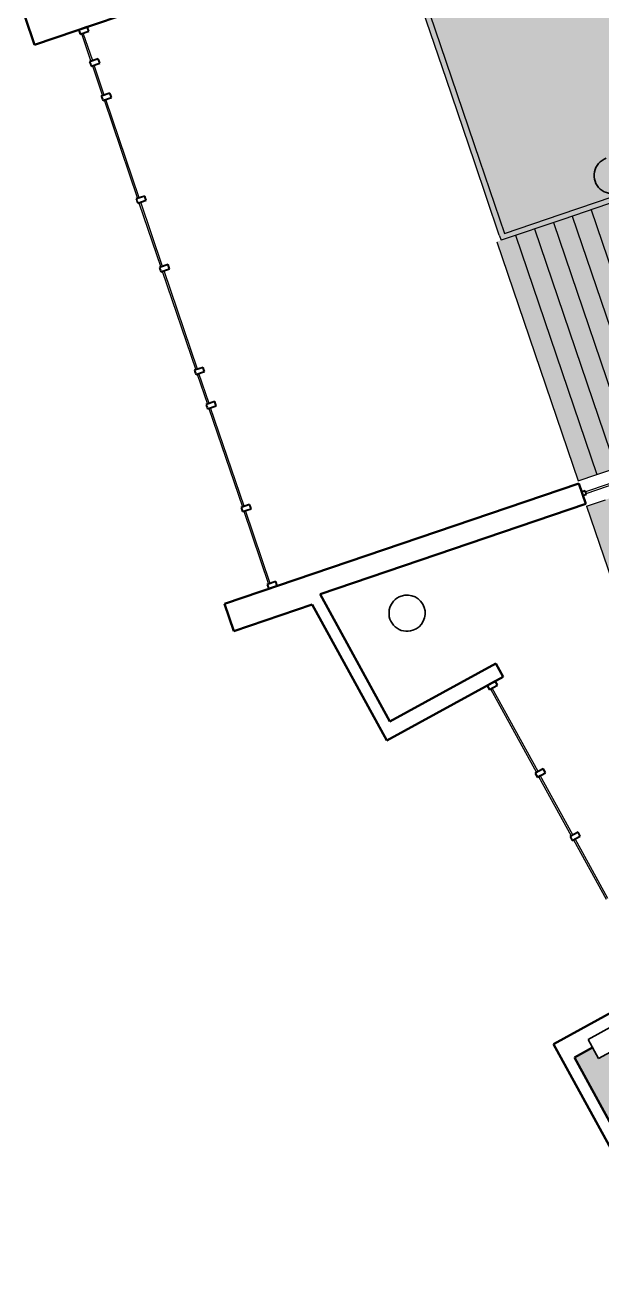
# Model space of a CAD drawing. Header units: inches. Extents: x 69231989 to 69233852, y 27661192 to 27663777.
# Drawn here: x 69232271 to 69232590, y 27662047 to 27662745 of the extents above; entities that cross this region are included whole.
import ezdxf

# ---------------------------------------------------------------- set-up
doc = ezdxf.new("R2010")
doc.units = ezdxf.units.IN
doc.header["$LTSCALE"] = 100
doc.header["$MEASUREMENT"] = 0
for name, color, linetype in [('A-COLS', 5, 'CONTINUOUS'), ('A-FLOR', 3, 'CONTINUOUS'), ('A-GLAZ', 1, 'CONTINUOUS'), ('A-WALL', 5, 'CONTINUOUS'), ('Rooms-Category-Color', 7, 'CONTINUOUS'), ('Rooms-College-Color', 7, 'CONTINUOUS'), ('Rooms-Department-Color', 7, 'CONTINUOUS'), ('Rooms-Division-Color', 7, 'CONTINUOUS')]:
    doc.layers.add(name, color=color, linetype=linetype)

msp = doc.modelspace()

# ---------------------------------------------------------------- hatches: boundary and pattern name
at = {"layer": 'Rooms-Category-Color', "true_color": 0x728ef3}
for points in [[(69232796.39, 27662708.42), (69232885.97, 27662737.86), (69232901.11, 27662743.01), (69232899.88, 27662746.65), (69232887.57, 27662782.87), (69232839.2, 27662925.28), (69232778.39, 27662904.62), (69232775.91, 27662903.78), (69232615.89, 27662849.42), (69232614.63, 27662848.99), (69232564.73, 27662832.04), (69232543.66, 27662824.89), (69232541.18, 27662824.04), (69232540.33, 27662826.53), (69232536.69, 27662837.24), (69232529.28, 27662859.08), (69232528.43, 27662861.56), (69232523.79, 27662875.23), (69232471.12, 27662857.34), (69232488.51, 27662806.15), (69232474.54, 27662801.41), (69232534.1, 27662626.06), (69232728.68, 27662692.16), (69232774.05, 27662558.59), (69232828.02, 27662576.92), (69232827.85, 27662577.44), (69232798.82, 27662662.91), (69232797.65, 27662666.34), (69232797.63, 27662666.4), (69232784.7, 27662704.45)], [(69232744.26, 27662267.56), (69232671.24, 27662227.48), (69232626.5, 27662202.93), (69232624.33, 27662201.74), (69232624.31, 27662201.72), (69232622.94, 27662200.97), (69232605.64, 27662191.48), (69232608.97, 27662185.4), (69232587.93, 27662173.86), (69232584.6, 27662179.93), (69232574.63, 27662174.46), (69232644.77, 27662046.66), (69232814.4, 27662139.76)]]:
    msp.add_hatch(color=171, dxfattribs=at).paths.add_polyline_path(points)
at = {"layer": 'Rooms-Category-Color', "true_color": 0xadadad}
for points in [[(69232719.24, 27662688.95), (69232764.15, 27662556.75), (69232576.67, 27662493.07), (69232531.73, 27662625.26)], [(69232581.39, 27662479.16), (69232600.05, 27662424.24), (69232787.52, 27662487.93), (69232768.87, 27662542.85)]]:
    msp.add_hatch(color=253, dxfattribs=at).paths.add_polyline_path(points)
at = {"layer": 'Rooms-College-Color', "true_color": 0xadadad}
for points in [[(69232796.39, 27662708.42), (69232885.97, 27662737.86), (69232901.11, 27662743.01), (69232899.88, 27662746.65), (69232887.57, 27662782.87), (69232839.2, 27662925.28), (69232778.39, 27662904.62), (69232775.91, 27662903.78), (69232615.89, 27662849.42), (69232614.63, 27662848.99), (69232564.73, 27662832.04), (69232543.66, 27662824.89), (69232541.18, 27662824.04), (69232540.33, 27662826.53), (69232536.69, 27662837.24), (69232529.28, 27662859.08), (69232528.43, 27662861.56), (69232523.79, 27662875.23), (69232471.12, 27662857.34), (69232488.51, 27662806.15), (69232474.54, 27662801.41), (69232534.1, 27662626.06), (69232728.68, 27662692.16), (69232774.05, 27662558.59), (69232828.02, 27662576.92), (69232827.85, 27662577.44), (69232798.82, 27662662.91), (69232797.65, 27662666.34), (69232797.63, 27662666.4), (69232784.7, 27662704.45)], [(69232719.24, 27662688.95), (69232764.15, 27662556.75), (69232576.67, 27662493.07), (69232531.73, 27662625.26)], [(69232581.39, 27662479.16), (69232600.05, 27662424.24), (69232787.52, 27662487.93), (69232768.87, 27662542.85)], [(69232744.26, 27662267.56), (69232671.24, 27662227.48), (69232626.5, 27662202.93), (69232624.33, 27662201.74), (69232624.31, 27662201.72), (69232622.94, 27662200.97), (69232605.64, 27662191.48), (69232608.97, 27662185.4), (69232587.93, 27662173.86), (69232584.6, 27662179.93), (69232574.63, 27662174.46), (69232644.77, 27662046.66), (69232814.4, 27662139.76)]]:
    msp.add_hatch(color=253, dxfattribs=at).paths.add_polyline_path(points)
at = {"layer": 'Rooms-Department-Color', "true_color": 0x604aed}
for points in [[(69232796.39, 27662708.42), (69232885.97, 27662737.86), (69232901.11, 27662743.01), (69232899.88, 27662746.65), (69232887.57, 27662782.87), (69232839.2, 27662925.28), (69232778.39, 27662904.62), (69232775.91, 27662903.78), (69232615.89, 27662849.42), (69232614.63, 27662848.99), (69232564.73, 27662832.04), (69232543.66, 27662824.89), (69232541.18, 27662824.04), (69232540.33, 27662826.53), (69232536.69, 27662837.24), (69232529.28, 27662859.08), (69232528.43, 27662861.56), (69232523.79, 27662875.23), (69232471.12, 27662857.34), (69232488.51, 27662806.15), (69232474.54, 27662801.41), (69232534.1, 27662626.06), (69232728.68, 27662692.16), (69232774.05, 27662558.59), (69232828.02, 27662576.92), (69232827.85, 27662577.44), (69232798.82, 27662662.91), (69232797.65, 27662666.34), (69232797.63, 27662666.4), (69232784.7, 27662704.45)], [(69232744.26, 27662267.56), (69232671.24, 27662227.48), (69232626.5, 27662202.93), (69232624.33, 27662201.74), (69232624.31, 27662201.72), (69232622.94, 27662200.97), (69232605.64, 27662191.48), (69232608.97, 27662185.4), (69232587.93, 27662173.86), (69232584.6, 27662179.93), (69232574.63, 27662174.46), (69232644.77, 27662046.66), (69232814.4, 27662139.76)]]:
    msp.add_hatch(color=173, dxfattribs=at).paths.add_polyline_path(points)
at = {"layer": 'Rooms-Department-Color', "true_color": 0xacacac}
for points in [[(69232719.24, 27662688.95), (69232764.15, 27662556.75), (69232576.67, 27662493.07), (69232531.73, 27662625.26)], [(69232581.39, 27662479.16), (69232600.05, 27662424.24), (69232787.52, 27662487.93), (69232768.87, 27662542.85)]]:
    msp.add_hatch(color=253, dxfattribs=at).paths.add_polyline_path(points)
at = {"layer": 'Rooms-Division-Color', "true_color": 0x604aed}
for points in [[(69232796.39, 27662708.42), (69232885.97, 27662737.86), (69232901.11, 27662743.01), (69232899.88, 27662746.65), (69232887.57, 27662782.87), (69232839.2, 27662925.28), (69232778.39, 27662904.62), (69232775.91, 27662903.78), (69232615.89, 27662849.42), (69232614.63, 27662848.99), (69232564.73, 27662832.04), (69232543.66, 27662824.89), (69232541.18, 27662824.04), (69232540.33, 27662826.53), (69232536.69, 27662837.24), (69232529.28, 27662859.08), (69232528.43, 27662861.56), (69232523.79, 27662875.23), (69232471.12, 27662857.34), (69232488.51, 27662806.15), (69232474.54, 27662801.41), (69232534.1, 27662626.06), (69232728.68, 27662692.16), (69232774.05, 27662558.59), (69232828.02, 27662576.92), (69232827.85, 27662577.44), (69232798.82, 27662662.91), (69232797.65, 27662666.34), (69232797.63, 27662666.4), (69232784.7, 27662704.45)], [(69232744.26, 27662267.56), (69232671.24, 27662227.48), (69232626.5, 27662202.93), (69232624.33, 27662201.74), (69232624.31, 27662201.72), (69232622.94, 27662200.97), (69232605.64, 27662191.48), (69232608.97, 27662185.4), (69232587.93, 27662173.86), (69232584.6, 27662179.93), (69232574.63, 27662174.46), (69232644.77, 27662046.66), (69232814.4, 27662139.76)]]:
    msp.add_hatch(color=173, dxfattribs=at).paths.add_polyline_path(points)
at = {"layer": 'Rooms-Division-Color', "true_color": 0xadadad}
for points in [[(69232719.24, 27662688.95), (69232764.15, 27662556.75), (69232576.67, 27662493.07), (69232531.73, 27662625.26)], [(69232581.39, 27662479.16), (69232600.05, 27662424.24), (69232787.52, 27662487.93), (69232768.87, 27662542.85)]]:
    msp.add_hatch(color=253, dxfattribs=at).paths.add_polyline_path(points)

# ---------------------------------------------------------------- linework, layer by layer
at = {"layer": 'A-COLS', "lineweight": 35}
for p, q in [((69232582.16, 27662184.38), (69232603.2, 27662195.92)), ((69232587.93, 27662173.86), (69232582.16, 27662184.38)), ((69232608.97, 27662185.4), (69232587.93, 27662173.86))]:
    msp.add_line(p, q, dxfattribs=at)
for centre, start, end in [((69232595.46, 27662661.89), 108.76132, 288.76132), ((69232482.2, 27662419.98), 108.76132, 288.76132), ((69232482.2, 27662419.98), 288.76132, 108.76132)]:
    msp.add_arc(centre, 10, start, end, dxfattribs=at)
at = {"layer": 'A-FLOR'}
for p, q in [((69232583.81, 27662642.95), (69232628.72, 27662510.74)), ((69232562.98, 27662635.87), (69232607.89, 27662503.66)), ((69232573.4, 27662639.41), (69232618.3, 27662507.2)), ((69232542.15, 27662628.8), (69232587.06, 27662496.59)), ((69232552.57, 27662632.33), (69232597.47, 27662500.13)), ((69232531.73, 27662625.26), (69232576.64, 27662493.05)), ((69232576.64, 27662493.05), (69232587.06, 27662496.59)), ((69232587.06, 27662496.59), (69232597.47, 27662500.13)), ((69232581.37, 27662479.14), (69232591.78, 27662482.68)), ((69232581.37, 27662479.14), (69232600.02, 27662424.23))]:
    msp.add_line(p, q, dxfattribs=at)
at = {"layer": 'A-GLAZ', "lineweight": 40}
for p, q in [((69232305.58, 27662744.02), (69232300.85, 27662742.41)), ((69232300.85, 27662742.41), (69232301.65, 27662740.04)), ((69232301.65, 27662740.04), (69232306.39, 27662741.65)), ((69232306.39, 27662741.65), (69232305.58, 27662744.02)), ((69232580.61, 27662487.6), (69232578.71, 27662486.96)), ((69232581.25, 27662485.71), (69232580.61, 27662487.6)), ((69232578.71, 27662486.96), (69232579.35, 27662485.06)), ((69232579.35, 27662485.06), (69232581.25, 27662485.71)), ((69232530.84, 27662382.39), (69232526.46, 27662379.99)), ((69232532.05, 27662380.2), (69232530.84, 27662382.39)), ((69232526.46, 27662379.99), (69232527.66, 27662377.8)), ((69232527.66, 27662377.8), (69232532.05, 27662380.2))]:
    msp.add_line(p, q, dxfattribs=at)
at = {"layer": 'A-GLAZ'}
for p, q in [((69232303.31, 27662740.61), (69232302.36, 27662740.29)), ((69232302.36, 27662740.29), (69232307.59, 27662724.9)), ((69232308.54, 27662725.22), (69232303.31, 27662740.61)), ((69232307.59, 27662724.9), (69232308.54, 27662725.22)), ((69232309.34, 27662722.85), (69232308.39, 27662722.53)), ((69232308.39, 27662722.53), (69232314.02, 27662705.96)), ((69232314.97, 27662706.28), (69232309.34, 27662722.85)), ((69232314.02, 27662705.96), (69232314.97, 27662706.28)), ((69232315.77, 27662703.92), (69232314.83, 27662703.59)), ((69232314.83, 27662703.59), (69232333.32, 27662649.15)), ((69232334.27, 27662649.47), (69232315.77, 27662703.92)), ((69232333.32, 27662649.15), (69232334.27, 27662649.47)), ((69232335.07, 27662647.1), (69232334.12, 27662646.78)), ((69232334.12, 27662646.78), (69232346.19, 27662611.28)), ((69232347.13, 27662611.6), (69232335.07, 27662647.1)), ((69232346.19, 27662611.28), (69232347.13, 27662611.6)), ((69232347.94, 27662609.23), (69232346.99, 27662608.91)), ((69232346.99, 27662608.91), (69232365.48, 27662554.46)), ((69232366.43, 27662554.78), (69232347.94, 27662609.23)), ((69232365.48, 27662554.46), (69232366.43, 27662554.78)), ((69232367.23, 27662552.42), (69232366.29, 27662552.1)), ((69232366.29, 27662552.1), (69232371.92, 27662535.53)), ((69232372.86, 27662535.85), (69232367.23, 27662552.42)), ((69232371.92, 27662535.53), (69232372.86, 27662535.85)), ((69232373.67, 27662533.48), (69232372.72, 27662533.16)), ((69232372.72, 27662533.16), (69232391.21, 27662478.71)), ((69232392.16, 27662479.04), (69232373.67, 27662533.48)), ((69232625.74, 27662502.4), (69232580.77, 27662487.13)), ((69232581.09, 27662486.18), (69232626.06, 27662501.46)), ((69232580.77, 27662487.13), (69232581.09, 27662486.18)), ((69232391.21, 27662478.71), (69232392.16, 27662479.04)), ((69232392.96, 27662476.67), (69232392.02, 27662476.35)), ((69232392.02, 27662476.35), (69232405.69, 27662436.1)), ((69232406.63, 27662436.43), (69232392.96, 27662476.67)), ((69232405.69, 27662436.1), (69232406.63, 27662436.43)), ((69232529.2, 27662378.64), (69232528.32, 27662378.16)), ((69232528.32, 27662378.16), (69232553.67, 27662331.98)), ((69232554.54, 27662332.46), (69232529.2, 27662378.64)), ((69232553.67, 27662331.98), (69232554.54, 27662332.46)), ((69232555.75, 27662330.27), (69232554.87, 27662329.79)), ((69232554.87, 27662329.79), (69232572.89, 27662296.95)), ((69232573.77, 27662297.43), (69232555.75, 27662330.27)), ((69232572.89, 27662296.95), (69232573.77, 27662297.43)), ((69232574.97, 27662295.24), (69232574.1, 27662294.76)), ((69232574.1, 27662294.76), (69232592.12, 27662261.92)), ((69232593, 27662262.4), (69232574.97, 27662295.24))]:
    msp.add_line(p, q, dxfattribs=at)
at = {"layer": 'A-GLAZ', "lineweight": 40, "extrusion": (0, 0, -1)}
for p, q in [((69232311.61, 27662726.27), (69232306.88, 27662724.66)), ((69232306.88, 27662724.66), (69232307.12, 27662723.95)), ((69232312.06, 27662724.96), (69232311.61, 27662726.27)), ((69232312.42, 27662723.9), (69232312.06, 27662724.96)), ((69232307.12, 27662723.95), (69232307.44, 27662723)), ((69232307.44, 27662723), (69232307.68, 27662722.29)), ((69232307.68, 27662722.29), (69232312.42, 27662723.9)), ((69232318.05, 27662707.33), (69232313.31, 27662705.72)), ((69232313.31, 27662705.72), (69232313.55, 27662705.01)), ((69232313.55, 27662705.01), (69232313.88, 27662704.06)), ((69232313.88, 27662704.06), (69232314.12, 27662703.35)), ((69232314.12, 27662703.35), (69232318.85, 27662704.96)), ((69232318.49, 27662706.03), (69232318.05, 27662707.33)), ((69232318.85, 27662704.96), (69232318.49, 27662706.03)), ((69232337.34, 27662650.52), (69232332.61, 27662648.91)), ((69232332.61, 27662648.91), (69232332.85, 27662648.2)), ((69232332.85, 27662648.2), (69232333.17, 27662647.25)), ((69232333.41, 27662646.54), (69232338.15, 27662648.15)), ((69232337.79, 27662649.21), (69232337.34, 27662650.52)), ((69232338.15, 27662648.15), (69232337.79, 27662649.21)), ((69232333.17, 27662647.25), (69232333.41, 27662646.54)), ((69232350.21, 27662612.64), (69232345.47, 27662611.03)), ((69232345.47, 27662611.03), (69232345.72, 27662610.32)), ((69232345.72, 27662610.32), (69232346.04, 27662609.38)), ((69232346.04, 27662609.38), (69232346.28, 27662608.67)), ((69232346.28, 27662608.67), (69232351.01, 27662610.27)), ((69232350.65, 27662611.34), (69232350.21, 27662612.64)), ((69232351.01, 27662610.27), (69232350.65, 27662611.34)), ((69232369.51, 27662555.83), (69232364.77, 27662554.22)), ((69232364.77, 27662554.22), (69232365.01, 27662553.51)), ((69232365.01, 27662553.51), (69232365.34, 27662552.56)), ((69232365.34, 27662552.56), (69232365.58, 27662551.85)), ((69232365.58, 27662551.85), (69232370.31, 27662553.46)), ((69232369.95, 27662554.53), (69232369.51, 27662555.83)), ((69232370.31, 27662553.46), (69232369.95, 27662554.53)), ((69232375.94, 27662536.89), (69232371.21, 27662535.28)), ((69232376.38, 27662535.59), (69232375.94, 27662536.89)), ((69232371.21, 27662535.28), (69232371.45, 27662534.57)), ((69232371.45, 27662534.57), (69232371.77, 27662533.63)), ((69232371.77, 27662533.63), (69232372.01, 27662532.92)), ((69232372.01, 27662532.92), (69232376.74, 27662534.53)), ((69232376.74, 27662534.53), (69232376.38, 27662535.59)), ((69232395.24, 27662480.08), (69232390.5, 27662478.47)), ((69232395.68, 27662478.78), (69232395.24, 27662480.08)), ((69232390.5, 27662478.47), (69232390.74, 27662477.76)), ((69232390.74, 27662477.76), (69232391.07, 27662476.82)), ((69232391.07, 27662476.82), (69232391.31, 27662476.11)), ((69232391.31, 27662476.11), (69232396.04, 27662477.71)), ((69232396.04, 27662477.71), (69232395.68, 27662478.78)), ((69232409.71, 27662437.47), (69232404.98, 27662435.86)), ((69232404.98, 27662435.86), (69232405.78, 27662433.5)), ((69232405.78, 27662433.5), (69232410.51, 27662435.1)), ((69232410.51, 27662435.1), (69232409.71, 27662437.47)), ((69232557.39, 27662334.03), (69232553.01, 27662331.62)), ((69232558.6, 27662331.83), (69232557.39, 27662334.03)), ((69232553.01, 27662331.62), (69232554.21, 27662329.43)), ((69232554.21, 27662329.43), (69232558.6, 27662331.83)), ((69232576.62, 27662299), (69232572.24, 27662296.59)), ((69232577.82, 27662296.81), (69232576.62, 27662299)), ((69232572.24, 27662296.59), (69232573.44, 27662294.4)), ((69232573.44, 27662294.4), (69232577.82, 27662296.81))]:
    msp.add_line(p, q, dxfattribs=at)
at = {"layer": 'A-WALL', "lineweight": 50}
for p, q in [((69232276.47, 27662734.13), (69232488.51, 27662806.15)), ((69232271.32, 27662749.28), (69232276.47, 27662734.13)), ((69232577.1, 27662491.69), (69232381.4, 27662425.21)), ((69232580.96, 27662480.33), (69232577.1, 27662491.69)), ((69232434.12, 27662430.45), (69232580.96, 27662480.33)), ((69232381.4, 27662425.21), (69232386.54, 27662410.06)), ((69232386.54, 27662410.06), (69232429.83, 27662424.77)), ((69232429.83, 27662424.77), (69232471.09, 27662349.59)), ((69232472.69, 27662360.17), (69232434.12, 27662430.45)), ((69232531.14, 27662392.25), (69232472.69, 27662360.17)), ((69232535.23, 27662384.8), (69232531.14, 27662392.25)), ((69232471.09, 27662349.59), (69232535.23, 27662384.8)), ((69232618.53, 27662212.24), (69232563.16, 27662181.85)), ((69232563.16, 27662181.85), (69232595.89, 27662122.21)), ((69232574.63, 27662174.46), (69232584.6, 27662179.93)), ((69232601.59, 27662125.34), (69232574.63, 27662174.46))]:
    msp.add_line(p, q, dxfattribs=at)
at = {"layer": 'A-WALL'}
for p, q in [((69232503.95, 27662714.83), (69232488.51, 27662760.28)), ((69232491.35, 27662761.25), (69232506.79, 27662715.8)), ((69232519.39, 27662669.38), (69232503.95, 27662714.83)), ((69232506.79, 27662715.8), (69232522.23, 27662670.35)), ((69232533.14, 27662628.9), (69232519.39, 27662669.38)), ((69232522.23, 27662670.35), (69232535.98, 27662629.87)), ((69232567.22, 27662640.48), (69232608.89, 27662654.63)), ((69232609.85, 27662651.79), (69232568.19, 27662637.64)), ((69232568.19, 27662637.64), (69232534.1, 27662626.06)), ((69232535.98, 27662629.87), (69232567.22, 27662640.48)), ((69232533.14, 27662628.9), (69232534.1, 27662626.06))]:
    msp.add_line(p, q, dxfattribs=at)

doc.saveas('drawing.dxf')
